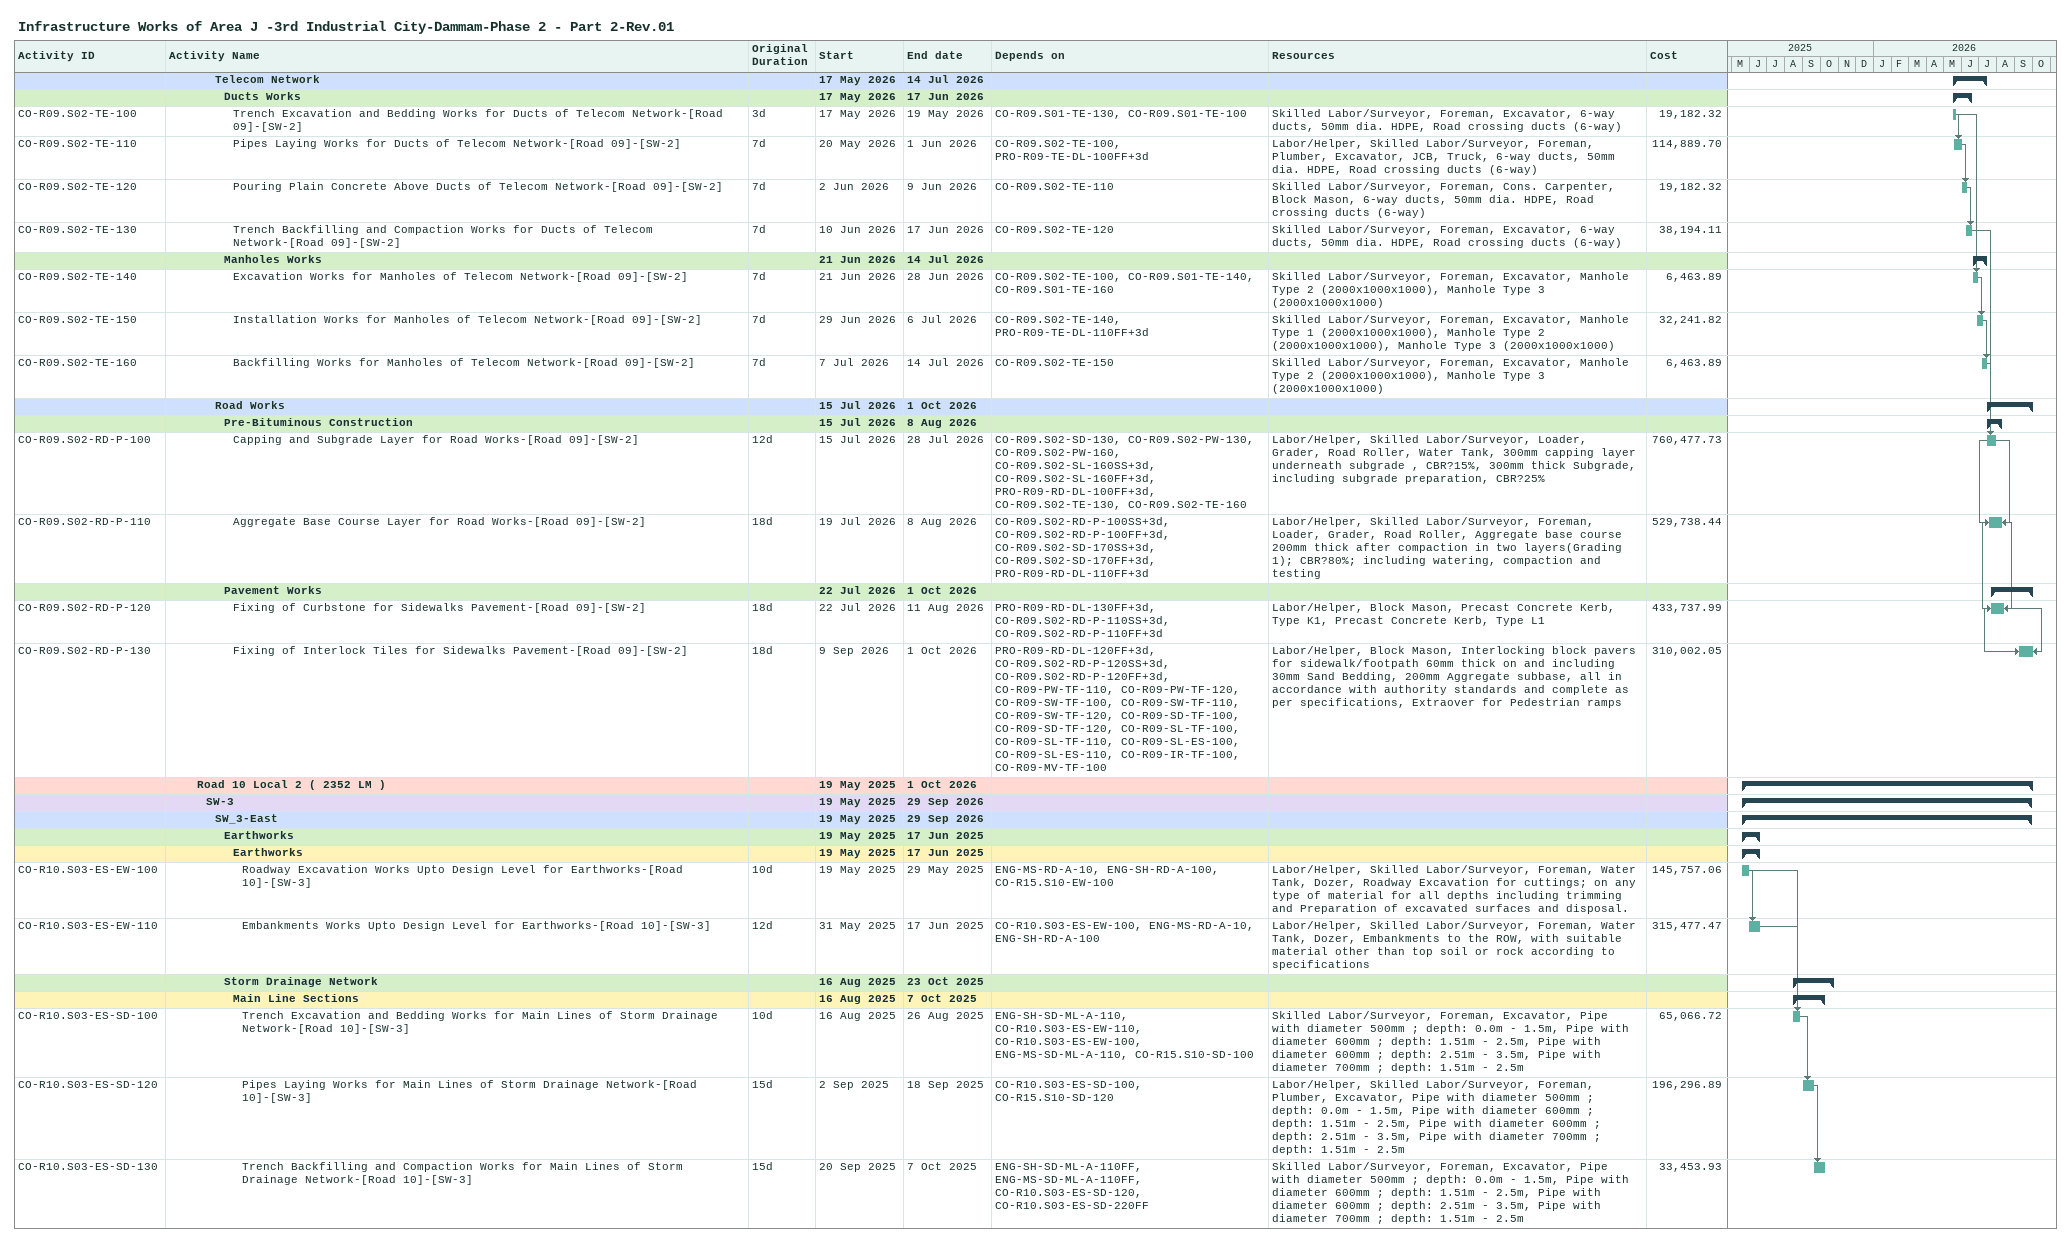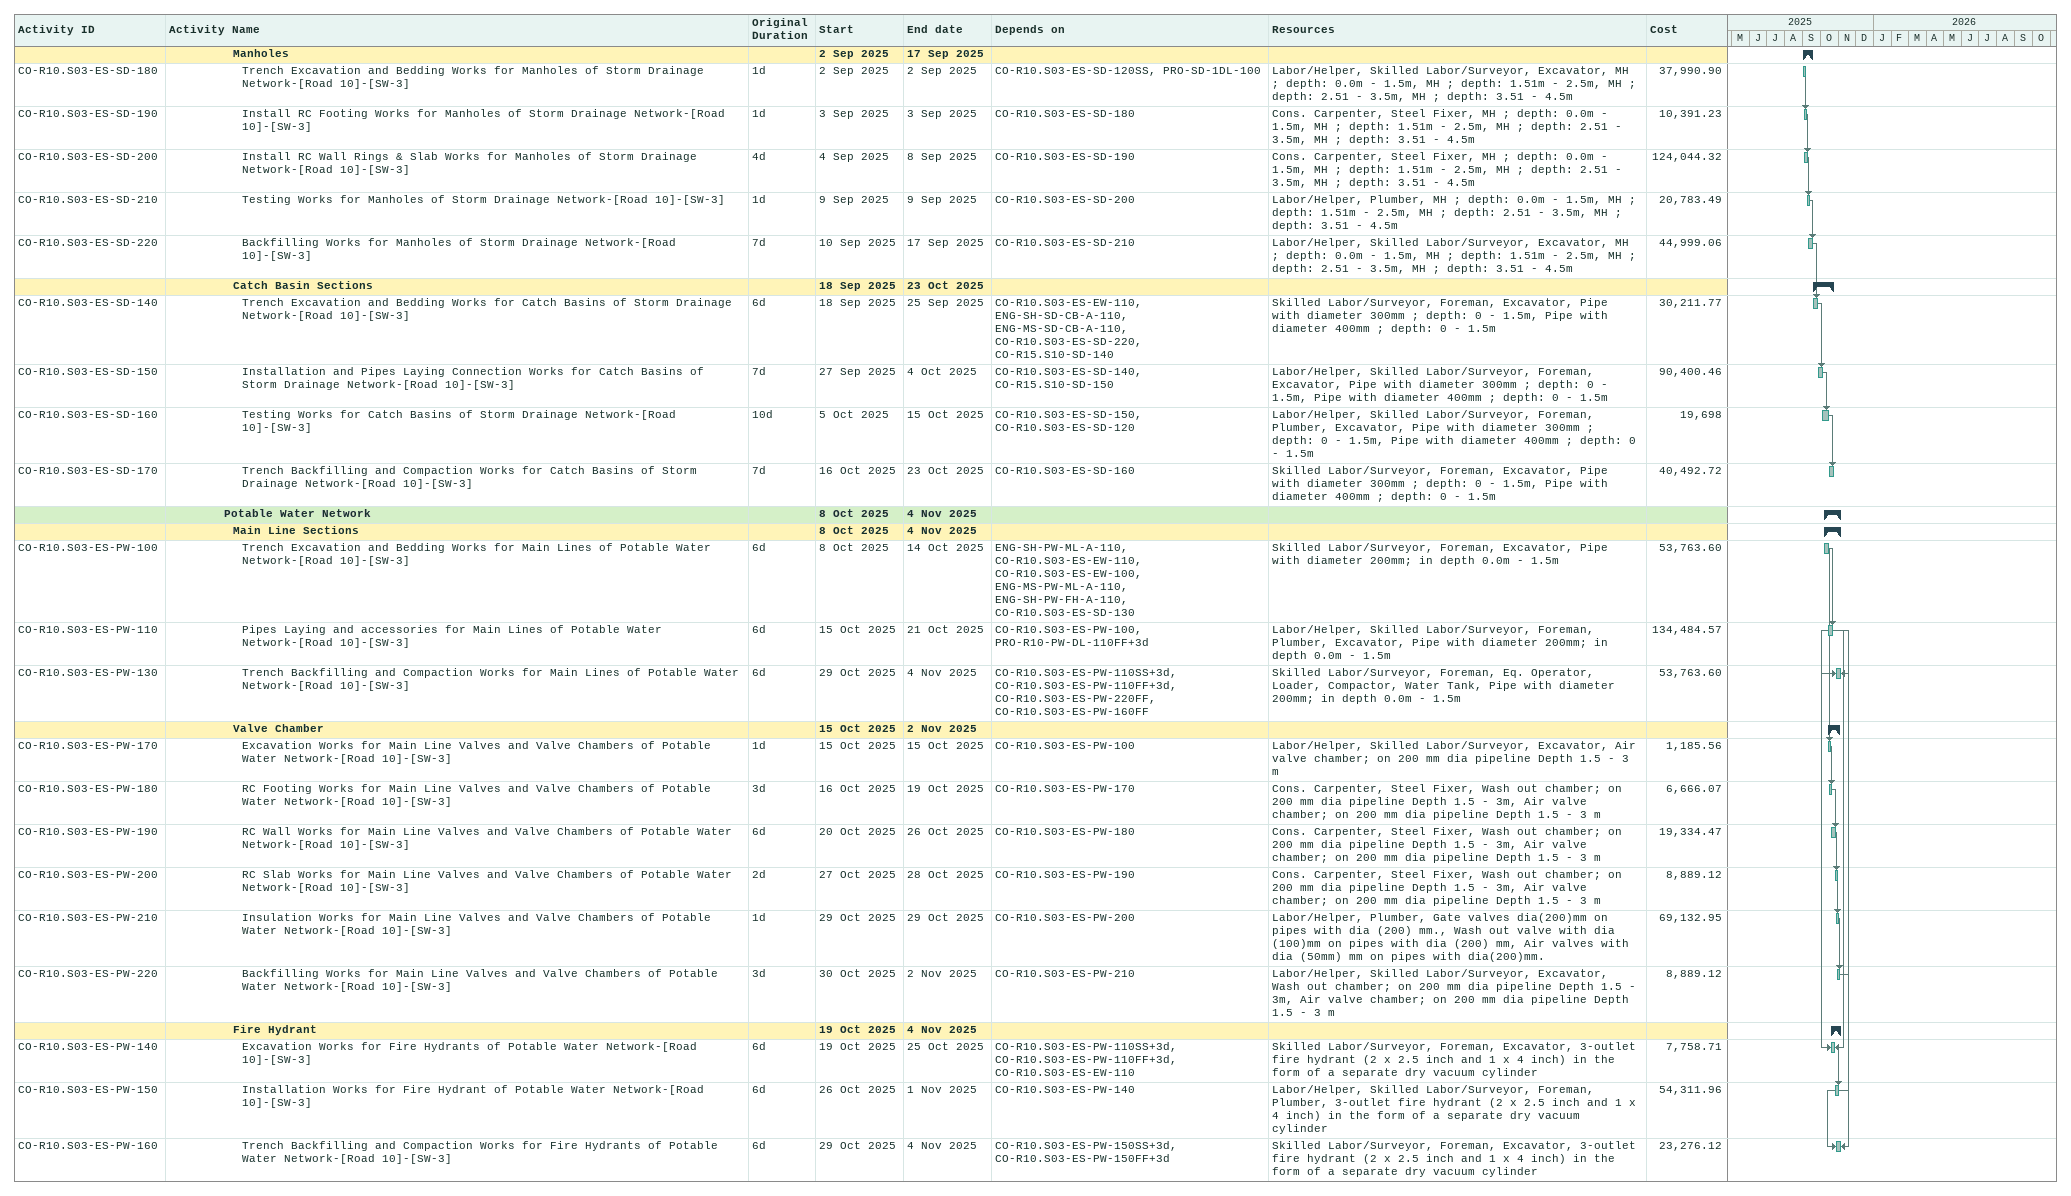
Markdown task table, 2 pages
Infrastructure Works of Area J -3rd Industrial City-Dammam-Phase 2 - Part 2-Rev.01

| ID | Level | Task | Original duration | Start | Finish | Predecessors | Resources | Cost |
|---|---|---|---|---|---|---|---|---|
|  | 6 | **Telecom Network** |  | 2026-05-17 | 2026-07-14 |  |  |  |
|  | 7 | **Ducts Works** |  | 2026-05-17 | 2026-06-17 |  |  |  |
| CO-R09.S02-TE-100 | 8 | Trench Excavation and Bedding Works for Ducts of Telecom Network-[Road 09]-[SW-2] | 3d | 2026-05-17 | 2026-05-19 | CO-R09.S01-TE-130, CO-R09.S01-TE-100 | Skilled Labor/Surveyor, Foreman, Excavator, 6-way ducts, 50mm dia. HDPE, Road crossing ducts (6-way) | 19182.32 |
| CO-R09.S02-TE-110 | 8 | Pipes Laying Works for Ducts of Telecom Network-[Road 09]-[SW-2] | 7d | 2026-05-20 | 2026-06-01 | CO-R09.S02-TE-100, PRO-R09-TE-DL-100FF+3d | Labor/Helper, Skilled Labor/Surveyor, Foreman, Plumber, Excavator, JCB, Truck, 6-way ducts, 50mm dia. HDPE, Road crossing ducts (6-way) | 114889.70 |
| CO-R09.S02-TE-120 | 8 | Pouring Plain Concrete Above Ducts of Telecom Network-[Road 09]-[SW-2] | 7d | 2026-06-02 | 2026-06-09 | CO-R09.S02-TE-110 | Skilled Labor/Surveyor, Foreman, Cons. Carpenter, Block Mason, 6-way ducts, 50mm dia. HDPE, Road crossing ducts (6-way) | 19182.32 |
| CO-R09.S02-TE-130 | 8 | Trench Backfilling and Compaction Works for Ducts of Telecom Network-[Road 09]-[SW-2] | 7d | 2026-06-10 | 2026-06-17 | CO-R09.S02-TE-120 | Skilled Labor/Surveyor, Foreman, Excavator, 6-way ducts, 50mm dia. HDPE, Road crossing ducts (6-way) | 38194.11 |
|  | 7 | **Manholes Works** |  | 2026-06-21 | 2026-07-14 |  |  |  |
| CO-R09.S02-TE-140 | 8 | Excavation Works for Manholes of Telecom Network-[Road 09]-[SW-2] | 7d | 2026-06-21 | 2026-06-28 | CO-R09.S02-TE-100, CO-R09.S01-TE-140, CO-R09.S01-TE-160 | Skilled Labor/Surveyor, Foreman, Excavator, Manhole Type 2 (2000x1000x1000), Manhole Type 3 (2000x1000x1000) | 6463.89 |
| CO-R09.S02-TE-150 | 8 | Installation Works for Manholes of Telecom Network-[Road 09]-[SW-2] | 7d | 2026-06-29 | 2026-07-06 | CO-R09.S02-TE-140, PRO-R09-TE-DL-110FF+3d | Skilled Labor/Surveyor, Foreman, Excavator, Manhole Type 1 (2000x1000x1000), Manhole Type 2 (2000x1000x1000), Manhole Type 3 (2000x1000x1000) | 32241.82 |
| CO-R09.S02-TE-160 | 8 | Backfilling Works for Manholes of Telecom Network-[Road 09]-[SW-2] | 7d | 2026-07-07 | 2026-07-14 | CO-R09.S02-TE-150 | Skilled Labor/Surveyor, Foreman, Excavator, Manhole Type 2 (2000x1000x1000), Manhole Type 3 (2000x1000x1000) | 6463.89 |
|  | 6 | **Road Works** |  | 2026-07-15 | 2026-10-01 |  |  |  |
|  | 7 | **Pre-Bituminous Construction** |  | 2026-07-15 | 2026-08-08 |  |  |  |
| CO-R09.S02-RD-P-100 | 8 | Capping and Subgrade Layer for Road Works-[Road 09]-[SW-2] | 12d | 2026-07-15 | 2026-07-28 | CO-R09.S02-SD-130, CO-R09.S02-PW-130, CO-R09.S02-PW-160, CO-R09.S02-SL-160SS+3d, CO-R09.S02-SL-160FF+3d, PRO-R09-RD-DL-100FF+3d, CO-R09.S02-TE-130, CO-R09.S02-TE-160 | Labor/Helper, Skilled Labor/Surveyor, Loader, Grader, Road Roller, Water Tank, 300mm capping layer underneath subgrade , CBR?15%, 300mm thick Subgrade, including subgrade preparation, CBR?25% | 760477.73 |
| CO-R09.S02-RD-P-110 | 8 | Aggregate Base Course Layer for Road Works-[Road 09]-[SW-2] | 18d | 2026-07-19 | 2026-08-08 | CO-R09.S02-RD-P-100SS+3d, CO-R09.S02-RD-P-100FF+3d, CO-R09.S02-SD-170SS+3d, CO-R09.S02-SD-170FF+3d, PRO-R09-RD-DL-110FF+3d | Labor/Helper, Skilled Labor/Surveyor, Foreman, Loader, Grader, Road Roller, Aggregate base course 200mm thick after compaction in two layers(Grading 1); CBR?80%; including watering, compaction and testing | 529738.44 |
|  | 7 | **Pavement Works** |  | 2026-07-22 | 2026-10-01 |  |  |  |
| CO-R09.S02-RD-P-120 | 8 | Fixing of Curbstone for Sidewalks Pavement-[Road 09]-[SW-2] | 18d | 2026-07-22 | 2026-08-11 | PRO-R09-RD-DL-130FF+3d, CO-R09.S02-RD-P-110SS+3d, CO-R09.S02-RD-P-110FF+3d | Labor/Helper, Block Mason, Precast Concrete Kerb, Type K1, Precast Concrete Kerb, Type L1 | 433737.99 |
| CO-R09.S02-RD-P-130 | 8 | Fixing of Interlock Tiles for Sidewalks Pavement-[Road 09]-[SW-2] | 18d | 2026-09-09 | 2026-10-01 | PRO-R09-RD-DL-120FF+3d, CO-R09.S02-RD-P-120SS+3d, CO-R09.S02-RD-P-120FF+3d, CO-R09-PW-TF-110, CO-R09-PW-TF-120, CO-R09-SW-TF-100, CO-R09-SW-TF-110, CO-R09-SW-TF-120, CO-R09-SD-TF-100, CO-R09-SD-TF-120, CO-R09-SL-TF-100, CO-R09-SL-TF-110, CO-R09-SL-ES-100, CO-R09-SL-ES-110, CO-R09-IR-TF-100, CO-R09-MV-TF-100 | Labor/Helper, Block Mason, Interlocking block pavers for sidewalk/footpath 60mm thick on and including 30mm Sand Bedding, 200mm Aggregate subbase, all in accordance with authority standards and complete as per specifications, Extraover for Pedestrian ramps | 310002.05 |
|  | 4 | **Road 10 Local 2 ( 2352 LM )** |  | 2025-05-19 | 2026-10-01 |  |  |  |
|  | 5 | **SW-3** |  | 2025-05-19 | 2026-09-29 |  |  |  |
|  | 6 | **SW_3-East** |  | 2025-05-19 | 2026-09-29 |  |  |  |
|  | 7 | **Earthworks** |  | 2025-05-19 | 2025-06-17 |  |  |  |
|  | 8 | **Earthworks** |  | 2025-05-19 | 2025-06-17 |  |  |  |
| CO-R10.S03-ES-EW-100 | 9 | Roadway Excavation Works Upto Design Level for Earthworks-[Road 10]-[SW-3] | 10d | 2025-05-19 | 2025-05-29 | ENG-MS-RD-A-10, ENG-SH-RD-A-100, CO-R15.S10-EW-100 | Labor/Helper, Skilled Labor/Surveyor, Foreman, Water Tank, Dozer, Roadway Excavation for cuttings; on any type of material for all depths including trimming and Preparation of excavated surfaces and disposal. | 145757.06 |
| CO-R10.S03-ES-EW-110 | 9 | Embankments Works Upto Design Level for Earthworks-[Road 10]-[SW-3] | 12d | 2025-05-31 | 2025-06-17 | CO-R10.S03-ES-EW-100, ENG-MS-RD-A-10, ENG-SH-RD-A-100 | Labor/Helper, Skilled Labor/Surveyor, Foreman, Water Tank, Dozer, Embankments to the ROW, with suitable material other than top soil or rock according to specifications | 315477.47 |
|  | 7 | **Storm Drainage Network** |  | 2025-08-16 | 2025-10-23 |  |  |  |
|  | 8 | **Main Line Sections** |  | 2025-08-16 | 2025-10-07 |  |  |  |
| CO-R10.S03-ES-SD-100 | 9 | Trench Excavation and Bedding Works for Main Lines of Storm Drainage Network-[Road 10]-[SW-3] | 10d | 2025-08-16 | 2025-08-26 | ENG-SH-SD-ML-A-110, CO-R10.S03-ES-EW-110, CO-R10.S03-ES-EW-100, ENG-MS-SD-ML-A-110, CO-R15.S10-SD-100 | Skilled Labor/Surveyor, Foreman, Excavator, Pipe with diameter 500mm ; depth: 0.0m - 1.5m, Pipe with diameter 600mm ; depth: 1.51m - 2.5m, Pipe with diameter 600mm ; depth: 2.51m - 3.5m, Pipe with diameter 700mm ; depth: 1.51m - 2.5m | 65066.72 |
| CO-R10.S03-ES-SD-120 | 9 | Pipes Laying Works for Main Lines of Storm Drainage Network-[Road 10]-[SW-3] | 15d | 2025-09-02 | 2025-09-18 | CO-R10.S03-ES-SD-100, CO-R15.S10-SD-120 | Labor/Helper, Skilled Labor/Surveyor, Foreman, Plumber, Excavator, Pipe with diameter 500mm ; depth: 0.0m - 1.5m, Pipe with diameter 600mm ; depth: 1.51m - 2.5m, Pipe with diameter 600mm ; depth: 2.51m - 3.5m, Pipe with diameter 700mm ; depth: 1.51m - 2.5m | 196296.89 |
| CO-R10.S03-ES-SD-130 | 9 | Trench Backfilling and Compaction Works for Main Lines of Storm Drainage Network-[Road 10]-[SW-3] | 15d | 2025-09-20 | 2025-10-07 | ENG-SH-SD-ML-A-110FF, ENG-MS-SD-ML-A-110FF, CO-R10.S03-ES-SD-120, CO-R10.S03-ES-SD-220FF | Skilled Labor/Surveyor, Foreman, Excavator, Pipe with diameter 500mm ; depth: 0.0m - 1.5m, Pipe with diameter 600mm ; depth: 1.51m - 2.5m, Pipe with diameter 600mm ; depth: 2.51m - 3.5m, Pipe with diameter 700mm ; depth: 1.51m - 2.5m | 33453.93 |
|  | 8 | **Manholes** |  | 2025-09-02 | 2025-09-17 |  |  |  |
| CO-R10.S03-ES-SD-180 | 9 | Trench Excavation and Bedding Works for Manholes of Storm Drainage Network-[Road 10]-[SW-3] | 1d | 2025-09-02 | 2025-09-02 | CO-R10.S03-ES-SD-120SS, PRO-SD-1DL-100 | Labor/Helper, Skilled Labor/Surveyor, Excavator, MH ; depth: 0.0m - 1.5m, MH ; depth: 1.51m - 2.5m, MH ; depth: 2.51 - 3.5m, MH ; depth: 3.51 - 4.5m | 37990.90 |
| CO-R10.S03-ES-SD-190 | 9 | Install RC Footing Works for Manholes of Storm Drainage Network-[Road 10]-[SW-3] | 1d | 2025-09-03 | 2025-09-03 | CO-R10.S03-ES-SD-180 | Cons. Carpenter, Steel Fixer, MH ; depth: 0.0m - 1.5m, MH ; depth: 1.51m - 2.5m, MH ; depth: 2.51 - 3.5m, MH ; depth: 3.51 - 4.5m | 10391.23 |
| CO-R10.S03-ES-SD-200 | 9 | Install RC Wall Rings & Slab Works for Manholes of Storm Drainage Network-[Road 10]-[SW-3] | 4d | 2025-09-04 | 2025-09-08 | CO-R10.S03-ES-SD-190 | Cons. Carpenter, Steel Fixer, MH ; depth: 0.0m - 1.5m, MH ; depth: 1.51m - 2.5m, MH ; depth: 2.51 - 3.5m, MH ; depth: 3.51 - 4.5m | 124044.32 |
| CO-R10.S03-ES-SD-210 | 9 | Testing Works for Manholes of Storm Drainage Network-[Road 10]-[SW-3] | 1d | 2025-09-09 | 2025-09-09 | CO-R10.S03-ES-SD-200 | Labor/Helper, Plumber, MH ; depth: 0.0m - 1.5m, MH ; depth: 1.51m - 2.5m, MH ; depth: 2.51 - 3.5m, MH ; depth: 3.51 - 4.5m | 20783.49 |
| CO-R10.S03-ES-SD-220 | 9 | Backfilling Works for Manholes of Storm Drainage Network-[Road 10]-[SW-3] | 7d | 2025-09-10 | 2025-09-17 | CO-R10.S03-ES-SD-210 | Labor/Helper, Skilled Labor/Surveyor, Excavator, MH ; depth: 0.0m - 1.5m, MH ; depth: 1.51m - 2.5m, MH ; depth: 2.51 - 3.5m, MH ; depth: 3.51 - 4.5m | 44999.06 |
|  | 8 | **Catch Basin Sections** |  | 2025-09-18 | 2025-10-23 |  |  |  |
| CO-R10.S03-ES-SD-140 | 9 | Trench Excavation and Bedding Works for Catch Basins of Storm Drainage Network-[Road 10]-[SW-3] | 6d | 2025-09-18 | 2025-09-25 | CO-R10.S03-ES-EW-110, ENG-SH-SD-CB-A-110, ENG-MS-SD-CB-A-110, CO-R10.S03-ES-SD-220, CO-R15.S10-SD-140 | Skilled Labor/Surveyor, Foreman, Excavator, Pipe with diameter 300mm ; depth: 0 - 1.5m, Pipe with diameter 400mm ; depth: 0 - 1.5m | 30211.77 |
| CO-R10.S03-ES-SD-150 | 9 | Installation and Pipes Laying Connection Works for Catch Basins of Storm Drainage Network-[Road 10]-[SW-3] | 7d | 2025-09-27 | 2025-10-04 | CO-R10.S03-ES-SD-140, CO-R15.S10-SD-150 | Labor/Helper, Skilled Labor/Surveyor, Foreman, Excavator, Pipe with diameter 300mm ; depth: 0 - 1.5m, Pipe with diameter 400mm ; depth: 0 - 1.5m | 90400.46 |
| CO-R10.S03-ES-SD-160 | 9 | Testing Works for Catch Basins of Storm Drainage Network-[Road 10]-[SW-3] | 10d | 2025-10-05 | 2025-10-15 | CO-R10.S03-ES-SD-150, CO-R10.S03-ES-SD-120 | Labor/Helper, Skilled Labor/Surveyor, Foreman, Plumber, Excavator, Pipe with diameter 300mm ; depth: 0 - 1.5m, Pipe with diameter 400mm ; depth: 0 - 1.5m | 19698 |
| CO-R10.S03-ES-SD-170 | 9 | Trench Backfilling and Compaction Works for Catch Basins of Storm Drainage Network-[Road 10]-[SW-3] | 7d | 2025-10-16 | 2025-10-23 | CO-R10.S03-ES-SD-160 | Skilled Labor/Surveyor, Foreman, Excavator, Pipe with diameter 300mm ; depth: 0 - 1.5m, Pipe with diameter 400mm ; depth: 0 - 1.5m | 40492.72 |
|  | 7 | **Potable Water Network** |  | 2025-10-08 | 2025-11-04 |  |  |  |
|  | 8 | **Main Line Sections** |  | 2025-10-08 | 2025-11-04 |  |  |  |
| CO-R10.S03-ES-PW-100 | 9 | Trench Excavation and Bedding Works for Main Lines of Potable Water Network-[Road 10]-[SW-3] | 6d | 2025-10-08 | 2025-10-14 | ENG-SH-PW-ML-A-110, CO-R10.S03-ES-EW-110, CO-R10.S03-ES-EW-100, ENG-MS-PW-ML-A-110, ENG-SH-PW-FH-A-110, CO-R10.S03-ES-SD-130 | Skilled Labor/Surveyor, Foreman, Excavator, Pipe with diameter 200mm; in depth 0.0m - 1.5m | 53763.60 |
| CO-R10.S03-ES-PW-110 | 9 | Pipes Laying and accessories for Main Lines of Potable Water Network-[Road 10]-[SW-3] | 6d | 2025-10-15 | 2025-10-21 | CO-R10.S03-ES-PW-100, PRO-R10-PW-DL-110FF+3d | Labor/Helper, Skilled Labor/Surveyor, Foreman, Plumber, Excavator, Pipe with diameter 200mm; in depth 0.0m - 1.5m | 134484.57 |
| CO-R10.S03-ES-PW-130 | 9 | Trench Backfilling and Compaction Works for Main Lines of Potable Water Network-[Road 10]-[SW-3] | 6d | 2025-10-29 | 2025-11-04 | CO-R10.S03-ES-PW-110SS+3d, CO-R10.S03-ES-PW-110FF+3d, CO-R10.S03-ES-PW-220FF, CO-R10.S03-ES-PW-160FF | Skilled Labor/Surveyor, Foreman, Eq. Operator, Loader, Compactor, Water Tank, Pipe with diameter 200mm; in depth 0.0m - 1.5m | 53763.60 |
|  | 8 | **Valve Chamber** |  | 2025-10-15 | 2025-11-02 |  |  |  |
| CO-R10.S03-ES-PW-170 | 9 | Excavation Works for Main Line Valves and Valve Chambers of Potable Water Network-[Road 10]-[SW-3] | 1d | 2025-10-15 | 2025-10-15 | CO-R10.S03-ES-PW-100 | Labor/Helper, Skilled Labor/Surveyor, Excavator, Air valve chamber; on 200 mm dia pipeline Depth 1.5 - 3 m | 1185.56 |
| CO-R10.S03-ES-PW-180 | 9 | RC Footing Works for Main Line Valves and Valve Chambers of Potable Water Network-[Road 10]-[SW-3] | 3d | 2025-10-16 | 2025-10-19 | CO-R10.S03-ES-PW-170 | Cons. Carpenter, Steel Fixer, Wash out chamber; on 200 mm dia pipeline Depth 1.5 - 3m, Air valve chamber; on 200 mm dia pipeline Depth 1.5 - 3 m | 6666.07 |
| CO-R10.S03-ES-PW-190 | 9 | RC Wall Works for Main Line Valves and Valve Chambers of Potable Water Network-[Road 10]-[SW-3] | 6d | 2025-10-20 | 2025-10-26 | CO-R10.S03-ES-PW-180 | Cons. Carpenter, Steel Fixer, Wash out chamber; on 200 mm dia pipeline Depth 1.5 - 3m, Air valve chamber; on 200 mm dia pipeline Depth 1.5 - 3 m | 19334.47 |
| CO-R10.S03-ES-PW-200 | 9 | RC Slab Works for Main Line Valves and Valve Chambers of Potable Water Network-[Road 10]-[SW-3] | 2d | 2025-10-27 | 2025-10-28 | CO-R10.S03-ES-PW-190 | Cons. Carpenter, Steel Fixer, Wash out chamber; on 200 mm dia pipeline Depth 1.5 - 3m, Air valve chamber; on 200 mm dia pipeline Depth 1.5 - 3 m | 8889.12 |
| CO-R10.S03-ES-PW-210 | 9 | Insulation Works for Main Line Valves and Valve Chambers of Potable Water Network-[Road 10]-[SW-3] | 1d | 2025-10-29 | 2025-10-29 | CO-R10.S03-ES-PW-200 | Labor/Helper, Plumber, Gate valves dia(200)mm on pipes with dia (200) mm., Wash out valve with dia (100)mm on pipes with dia (200) mm, Air valves with dia (50mm) mm on pipes with dia(200)mm. | 69132.95 |
| CO-R10.S03-ES-PW-220 | 9 | Backfilling Works for Main Line Valves and Valve Chambers of Potable Water Network-[Road 10]-[SW-3] | 3d | 2025-10-30 | 2025-11-02 | CO-R10.S03-ES-PW-210 | Labor/Helper, Skilled Labor/Surveyor, Excavator, Wash out chamber; on 200 mm dia pipeline Depth 1.5 - 3m, Air valve chamber; on 200 mm dia pipeline Depth 1.5 - 3 m | 8889.12 |
|  | 8 | **Fire Hydrant** |  | 2025-10-19 | 2025-11-04 |  |  |  |
| CO-R10.S03-ES-PW-140 | 9 | Excavation Works for Fire Hydrants of Potable Water Network-[Road 10]-[SW-3] | 6d | 2025-10-19 | 2025-10-25 | CO-R10.S03-ES-PW-110SS+3d, CO-R10.S03-ES-PW-110FF+3d, CO-R10.S03-ES-EW-110 | Skilled Labor/Surveyor, Foreman, Excavator, 3-outlet fire hydrant (2 x 2.5 inch and 1 x 4 inch) in the form of a separate dry vacuum cylinder | 7758.71 |
| CO-R10.S03-ES-PW-150 | 9 | Installation Works for Fire Hydrant of Potable Water Network-[Road 10]-[SW-3] | 6d | 2025-10-26 | 2025-11-01 | CO-R10.S03-ES-PW-140 | Labor/Helper, Skilled Labor/Surveyor, Foreman, Plumber, 3-outlet fire hydrant (2 x 2.5 inch and 1 x 4 inch) in the form of a separate dry vacuum cylinder | 54311.96 |
| CO-R10.S03-ES-PW-160 | 9 | Trench Backfilling and Compaction Works for Fire Hydrants of Potable Water Network-[Road 10]-[SW-3] | 6d | 2025-10-29 | 2025-11-04 | CO-R10.S03-ES-PW-150SS+3d, CO-R10.S03-ES-PW-150FF+3d | Skilled Labor/Surveyor, Foreman, Excavator, 3-outlet fire hydrant (2 x 2.5 inch and 1 x 4 inch) in the form of a separate dry vacuum cylinder | 23276.12 |
